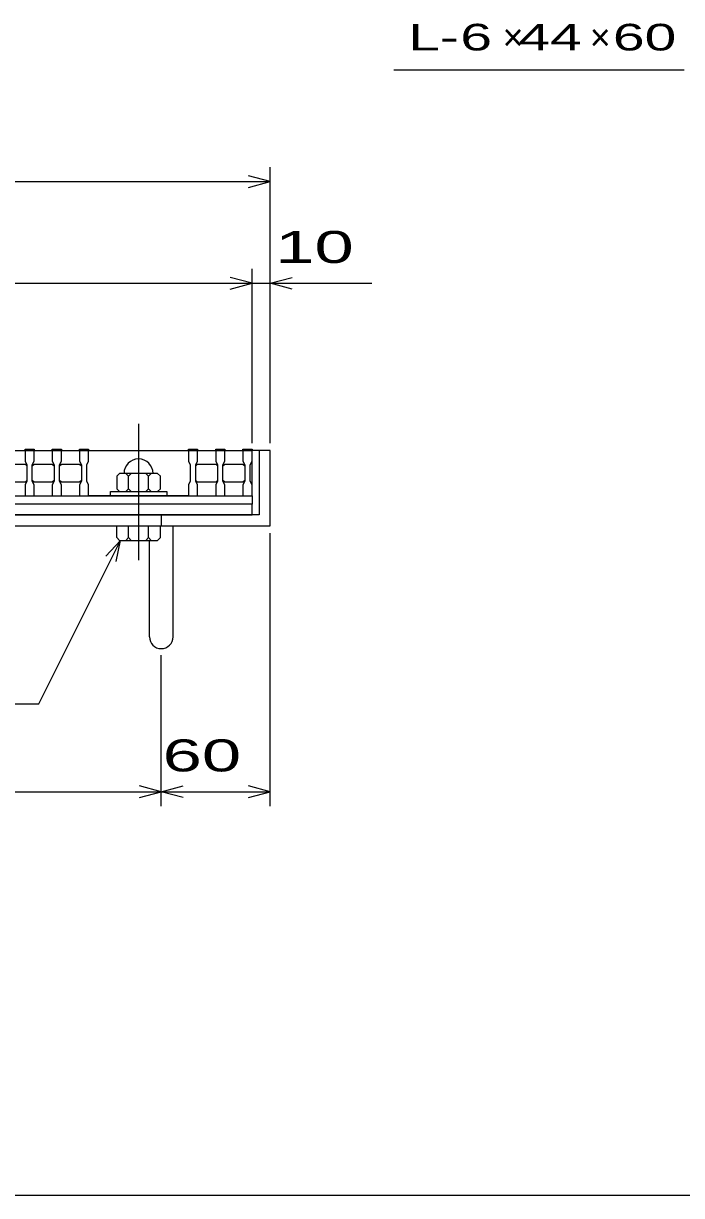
# Model space of a CAD drawing. Units: millimetres, scale not verified. Extents: x -1456 to 1385, y -1026 to 843.
# Drawn here: x -556 to -193, y -917 to -272 of the extents above; entities that cross this region are included whole.
import ezdxf
from ezdxf.enums import TextEntityAlignment as Align

# ---------------------------------------------------------------- set-up
doc = ezdxf.new("R2010")
doc.units = ezdxf.units.MM
doc.header["$LTSCALE"] = 8
doc.linetypes.add('CHAIN', pattern=[18.5, 12, -1.5, 3.5, -1.5])
for name, color, linetype, lineweight in [('0_2', 150, 'Continuous', 25), ('16', 3, 'Continuous', 25), ('19', 6, 'Continuous', 25), ('22', 4, 'Continuous', 25)]:
    doc.layers.add(name, color=color, linetype=linetype, lineweight=lineweight)
doc.styles.add('ベクトル', font='')
doc.styles.get('ベクトル').set_extended_font_data('ベクトル')

msp = doc.modelspace()

# ---------------------------------------------------------------- linework, layer by layer
at = {"layer": '0_2'}
msp.add_line((1384.8, -917.2), (-1383.2, -917.2), dxfattribs=at)
at = {"layer": '16', "linetype": 'CHAIN'}
msp.add_line((-492.5, -492.4), (-492.5, -567.4), dxfattribs=at)
at = {"layer": '16'}
for p, q in [((-930, -507), (-430, -507)), ((-555, -507), (-555, -506.3)), ((-555, -506.3), (-550, -506.3)), ((-555, -507), (-555, -513)), ((-550, -507), (-555, -507)), ((-550, -506.3), (-550, -507)), ((-550, -513), (-550, -507)), ((-540, -507), (-540, -506.3)), ((-540, -506.3), (-535, -506.3)), ((-540, -507), (-540, -513)), ((-535, -507), (-540, -507)), ((-535, -506.3), (-535, -507)), ((-535, -513), (-535, -507)), ((-525, -507), (-525, -506.3)), ((-525, -506.3), (-520, -506.3)), ((-525, -507), (-525, -513)), ((-520, -507), (-525, -507)), ((-520, -506.3), (-520, -507)), ((-520, -513), (-520, -507)), ((-520, -507), (-465, -507)), ((-465, -507), (-465, -506.3)), ((-465, -506.3), (-460, -506.3)), ((-465, -507), (-465, -513)), ((-460, -507), (-465, -507)), ((-460, -506.3), (-460, -507)), ((-460, -513), (-460, -507)), ((-450, -507), (-450, -506.3)), ((-450, -506.3), (-445, -506.3)), ((-450, -507), (-450, -513)), ((-445, -507), (-450, -507)), ((-445, -506.3), (-445, -507)), ((-445, -513), (-445, -507)), ((-435, -507), (-435, -506.3)), ((-435, -506.3), (-430, -506.3)), ((-435, -507), (-435, -513)), ((-430, -507), (-435, -507)), ((-430, -506.3), (-430, -507)), ((-430, -513), (-430, -507)), ((-430, -532), (-430, -507)), ((-565, -514.5), (-555, -514.5)), ((-555, -513), (-554, -515)), ((-555, -514.5), (-554, -515.5)), ((-554, -515), (-554, -524)), ((-551, -515), (-550, -513)), ((-551, -515.5), (-550, -514.5)), ((-551, -524), (-551, -515)), ((-550, -514.5), (-540, -514.5)), ((-540, -513), (-539, -515)), ((-540, -514.5), (-539, -515.5)), ((-539, -515), (-539, -524)), ((-536, -515), (-535, -513)), ((-536, -515.5), (-535, -514.5)), ((-536, -524), (-536, -515)), ((-535, -514.5), (-525, -514.5)), ((-525, -513), (-524, -515)), ((-525, -514.5), (-524, -515.5)), ((-524, -515), (-524, -524)), ((-521, -515), (-520, -513)), ((-521, -524), (-521, -515)), ((-465, -513), (-464, -515)), ((-464, -515), (-464, -524)), ((-461, -515), (-460, -513)), ((-461, -515.5), (-460, -514.5)), ((-461, -524), (-461, -515)), ((-460, -514.5), (-450, -514.5)), ((-450, -513), (-449, -515)), ((-450, -514.5), (-449, -515.5)), ((-449, -515), (-449, -524)), ((-446, -515), (-445, -513)), ((-446, -515.5), (-445, -514.5)), ((-446, -524), (-446, -515)), ((-445, -514.5), (-435, -514.5)), ((-435, -513), (-434, -515)), ((-435, -514.5), (-434, -515.5)), ((-434, -515), (-434, -524)), ((-431, -515), (-430, -513)), ((-431, -524), (-431, -515)), ((-503, -519.7), (-504.5, -521.2)), ((-504.5, -521.2), (-504.5, -528.2)), ((-482, -519.7), (-503, -519.7)), ((-498, -521.2), (-499.5, -519.7)), ((-496.5, -519.7), (-498, -521.2)), ((-498, -528.2), (-498, -521.2)), ((-487, -521.2), (-488.5, -519.7)), ((-485.5, -519.7), (-487, -521.2)), ((-487, -528.2), (-487, -521.2)), ((-480.5, -521.2), (-482, -519.7)), ((-480.5, -528.2), (-480.5, -521.2)), ((-555, -524.5), (-565, -524.5)), ((-554, -523.5), (-555, -524.5)), ((-554, -524), (-555, -526)), ((-555, -526), (-555, -532)), ((-550, -524.5), (-551, -523.5)), ((-550, -526), (-551, -524)), ((-540, -524.5), (-550, -524.5)), ((-550, -532), (-550, -526)), ((-539, -523.5), (-540, -524.5)), ((-539, -524), (-540, -526)), ((-540, -526), (-540, -532)), ((-535, -524.5), (-536, -523.5)), ((-535, -526), (-536, -524)), ((-525, -524.5), (-535, -524.5)), ((-535, -532), (-535, -526)), ((-524, -523.5), (-525, -524.5)), ((-524, -524), (-525, -526)), ((-525, -526), (-525, -532)), ((-520, -526), (-521, -524)), ((-520, -532), (-520, -526)), ((-504.5, -528.2), (-503, -529.7)), ((-499.5, -529.7), (-498, -528.2)), ((-498, -528.2), (-496.5, -529.7)), ((-488.5, -529.7), (-487, -528.2)), ((-487, -528.2), (-485.5, -529.7)), ((-482, -529.7), (-480.5, -528.2)), ((-464, -524), (-465, -526)), ((-465, -526), (-465, -532)), ((-460, -524.5), (-461, -523.5)), ((-460, -526), (-461, -524)), ((-450, -524.5), (-460, -524.5)), ((-460, -532), (-460, -526)), ((-449, -523.5), (-450, -524.5)), ((-449, -524), (-450, -526)), ((-450, -526), (-450, -532)), ((-445, -524.5), (-446, -523.5)), ((-445, -526), (-446, -524)), ((-435, -524.5), (-445, -524.5)), ((-445, -532), (-445, -526)), ((-434, -523.5), (-435, -524.5)), ((-434, -524), (-435, -526)), ((-435, -526), (-435, -532)), ((-430, -526), (-431, -524)), ((-430, -532), (-430, -526)), ((-930, -532), (-430, -532)), ((-930, -532), (-430, -532)), ((-555, -532), (-550, -532)), ((-540, -532), (-535, -532)), ((-525, -532), (-520, -532)), ((-465, -532), (-520, -532)), ((-508, -532), (-508, -529.7)), ((-508, -529.7), (-477, -529.7)), ((-477, -532), (-508, -532)), ((-477, -529.7), (-477, -532)), ((-465, -532), (-460, -532)), ((-450, -532), (-445, -532)), ((-435, -532), (-430, -532)), ((-430, -532), (-430, -536.5)), ((-430, -536.5), (-930, -536.5)), ((-430, -542.5), (-430, -536.5)), ((-930, -542.5), (-430, -542.5))]:
    msp.add_line(p, q, dxfattribs=at)
msp.add_arc((-492.5, -519.7), 8, 0, 180, dxfattribs=at)
at = {"layer": '19'}
for p, q in [((-420, -507), (-430, -507)), ((-426, -507), (-426, -542.5)), ((-420, -548.5), (-420, -507)), ((-426, -542.5), (-934, -542.5)), ((-480, -542.5), (-480, -548.5)), ((-940, -548.5), (-420, -548.5)), ((-504.5, -555), (-504.5, -548.5)), ((-504.5, -548.5), (-480.5, -548.5)), ((-498, -555), (-498, -548.5)), ((-487, -555), (-487, -548.5)), ((-480.5, -555), (-480.5, -548.5)), ((-473.5, -609.61), (-473.5, -548.5)), ((-503, -556.5), (-504.5, -555)), ((-503, -556.5), (-482, -556.5)), ((-499.5, -556.5), (-498, -555)), ((-496.5, -556.5), (-498, -555)), ((-488.5, -556.5), (-487, -555)), ((-485.5, -556.5), (-487, -555)), ((-486.5, -609.61), (-486.5, -556.5)), ((-480.5, -555), (-482, -556.5))]:
    msp.add_line(p, q, dxfattribs=at)
msp.add_arc((-480, -609.61), 6.5, 180, 0, dxfattribs=at)
at = {"layer": '22'}
for p, q in [((-352, -297.5), (-192, -297.5)), ((-420, -503), (-420, -351)), ((-940, -359), (-420, -359)), ((-420, -359), (-432, -355.8)), ((-432, -362.2), (-420, -359)), ((-430, -415), (-442, -411.8)), ((-430, -503), (-430, -407)), ((-420, -503), (-420, -407)), ((-420, -415), (-408, -411.8)), ((-930, -415), (-430, -415)), ((-442, -418.2), (-430, -415)), ((-430, -415), (-420, -415)), ((-408, -418.2), (-420, -415)), ((-420, -415), (-364, -415)), ((-420, -702.9), (-420, -552.5)), ((-547.5, -646.5), (-502.5, -556.5)), ((-510.5, -565.3), (-502.5, -556.5)), ((-504.9, -568.18), (-502.5, -556.5)), ((-480, -702.9), (-480, -619.7)), ((-771.5, -646.5), (-547.5, -646.5)), ((-880, -694.9), (-480, -694.9)), ((-480, -694.9), (-492, -691.7)), ((-492, -698.1), (-480, -694.9)), ((-480, -694.9), (-468, -691.7)), ((-468, -698.1), (-480, -694.9)), ((-480, -694.9), (-420, -694.9)), ((-420, -694.9), (-432, -691.7)), ((-432, -698.1), (-420, -694.9))]:
    msp.add_line(p, q, dxfattribs=at)

# ---------------------------------------------------------------- texts
at = {"layer": '22', "color": 2, "style": 'ベクトル'}
for s, height, width, p in [('L-', 14.66, 1.6, (-344, -279.5)), (' 6 ', 14.66, 1.6, (-324, -279.5)), (' 44 ', 14.66, 1.6, (-292, -279.5)), (' 60 ', 14.66, 1.6, (-240, -279.5)), (' 10 ', 17.6, 1.65, (-428, -395)), (' 60 ', 17.6, 1.65, (-490, -674.9))]:
    msp.add_text(s, height=height, dxfattribs=dict(at, width=width)).set_placement(p, align=Align.MIDDLE_LEFT)
for p in [(-292, -279.5), (-244, -279.5)]:
    msp.add_text('×', height=14.66, dxfattribs=at).set_placement(p, align=Align.MIDDLE_LEFT)

doc.saveas('drawing.dxf')
